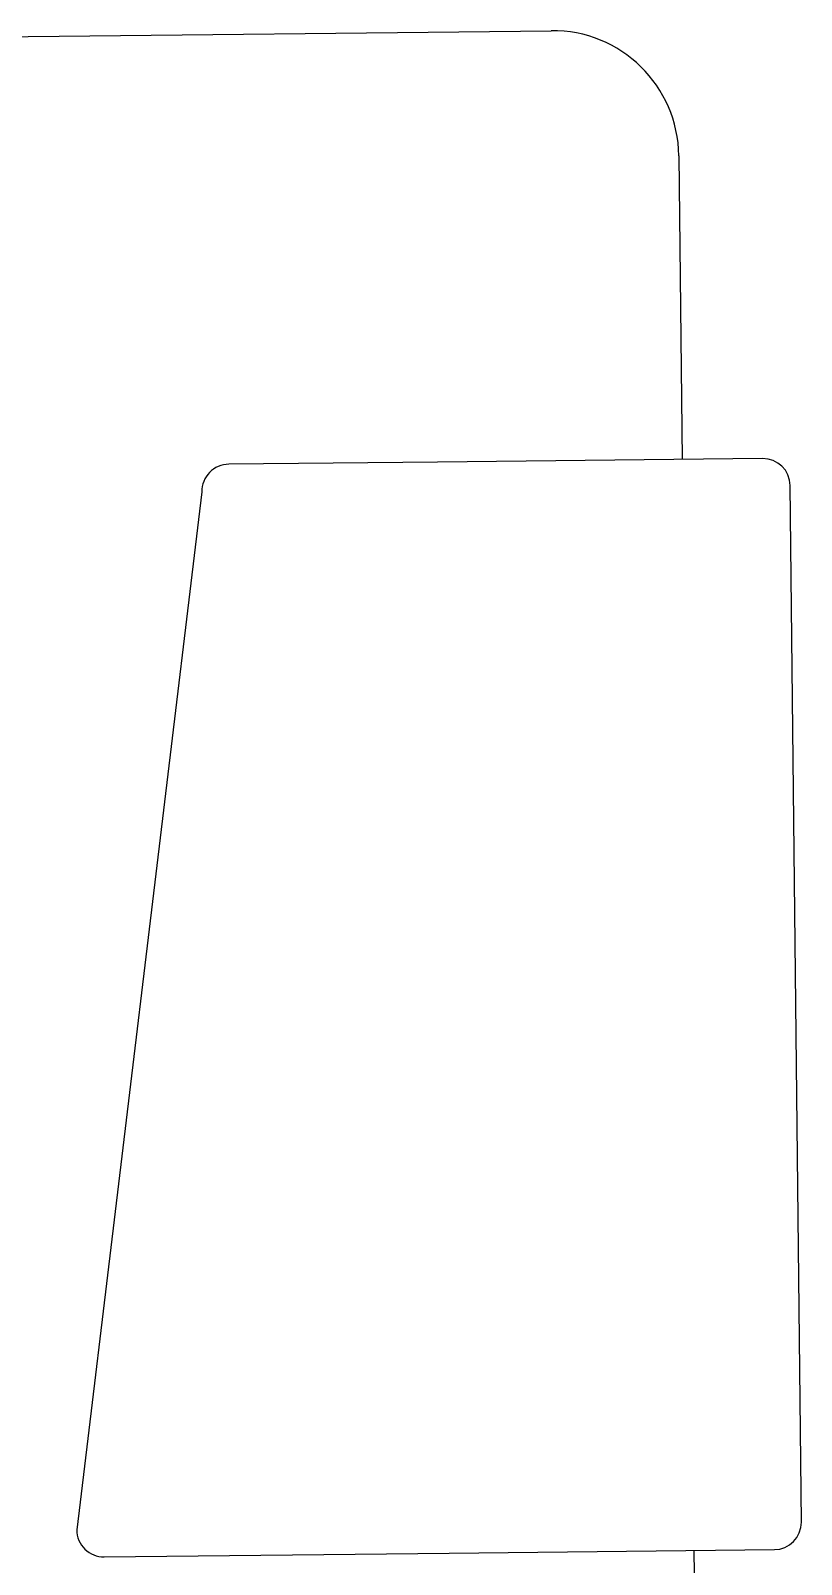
# Paper-space layout 'office1 floor1' of a CAD drawing. Header units: inches. Extents: x 0.3 to 10.8, y 1.4 to 4.2.
# Drawn here: x 7.514 to 7.5646, y 3.2224 to 3.3231 of the extents above; entities that cross this region are included whole.
import ezdxf

# ---------------------------------------------------------------- set-up
doc = ezdxf.new("R2010")
doc.units = ezdxf.units.IN
doc.header["$MEASUREMENT"] = 0
doc.layers.get('0').update_dxf_attribs({"lineweight": 0})

psp = doc.layouts.new('office1 floor1')

# ---------------------------------------------------------------- linework, layer by layer
at = {"color": 7, "linetype": 'ByBlock', "lineweight": -2}
for p, q in [((7.23268690877144, 3.319650524644076), (7.548154093532288, 3.323059786569046)), ((7.556545578971395, 3.314847735968107), (7.556760829913916, 3.294930049868456)), ((7.540692782823728, 3.294756402073065), (7.52698437288351, 3.29460825493663)), ((7.562047569896679, 3.294987183802516), (7.540692782823728, 3.294756402073065)), ((7.525213854773948, 3.292799050675958), (7.516999585719382, 3.224687610263742)), ((7.564591811028381, 3.225201940658503), (7.563856774157367, 3.293216665692946)), ((7.54146650584586, 3.223161954668385), (7.562821292918811, 3.223392736397837)), ((7.557534552936048, 3.223335602463786), (7.558160492514808, 3.16541591160771)), ((7.518808789980056, 3.222917092154189), (7.54146650584586, 3.223161954668385))]:
    psp.add_line(p, q, dxfattribs=at)
for centre, radius, start, end in [((7.548243810951368, 3.314758018549033), 0.008302252795088467, 0.6191728489168822, 90.61917284891688), ((7.562066912972233, 3.293197322617399), 0.001789965702623297, 0.6191728489168822, 90.61917284891688), ((7.527001712483989, 3.29282035438635), 0.001787984630653773, 90.55565438451468, 180.6826913133494), ((7.562801949843271, 3.225182597582954), 0.001789965702621787, 270.6191728489169, 0.6191728489168822), ((7.518789446904499, 3.224706953339299), 0.001789965702620277, 180.6191728489169, 270.6191728489169)]:
    psp.add_arc(centre, radius, start, end, dxfattribs=at)

doc.saveas('drawing.dxf')
